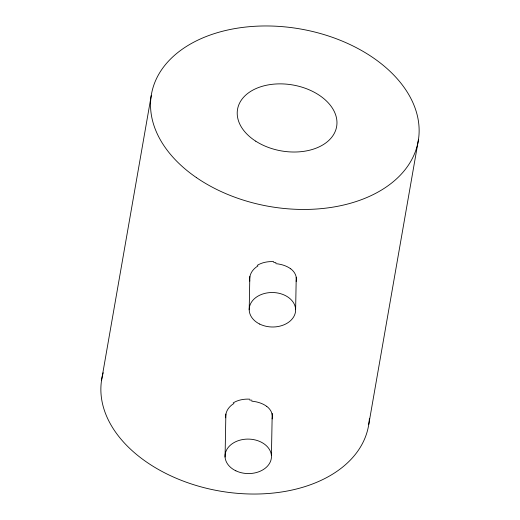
<?xml version="1.0" encoding="UTF-8"?>
<svg xmlns="http://www.w3.org/2000/svg" width="520" height="520" viewBox="0 0 520 520"><rect width="100%" height="100%" fill="white"/><g stroke="black" fill="none" stroke-linecap="round" stroke-linejoin="round"><path stroke-width="0.78" d="M225.069 457.074L225.869 414.037M249.203 309.803L249.828 276.51M271.427 455.591L272.214 413.368M295.627 309.706L296.231 277.225M101.569 380.166L151.242 95.583M368.758 424.418L418.431 139.834M273.689 262.529L275.958 262.672M249.691 400.049L251.953 400.192M369.363 418.769A135.421 90.084 9.9 0 1 219.973 491.088A135.421 90.084 9.9 0 1 103.213 372.723M275.756 263.647A23.186 14.125 1.4 0 1 290.719 268.84M290.823 268.879A23.101 16.198 -6 0 1 296.166 281.411M249.763 281.125A23.127 17.829 6.8 0 1 257.94 265.961M257.205 265.382A23.134 16.178 4.7 0 1 273.728 261.644M251.758 401.167A23.186 14.125 1.4 0 1 266.714 406.361M266.819 406.4A23.101 16.198 -6 0 1 272.161 418.932M225.68 417.82A23.127 17.829 6.8 0 1 233.942 403.481M233.201 402.903A23.134 16.178 4.7 0 1 249.724 399.172M259.675 324.064A23.218 17.245 1.1 0 0 295.588 310.934A23.218 17.245 1.1 0 0 261.983 294.262A23.218 17.245 1.1 0 0 259.675 324.064M255.762 141.193A50.297 33.462 9.9 0 0 336.369 127.894A50.297 33.462 9.9 0 0 269.132 84.741A50.297 33.462 9.9 0 0 255.762 141.193M235.865 470.815A23.218 17.245 1.1 0 0 271.44 457.197A23.218 17.245 1.1 0 0 237.425 440.986A23.218 17.245 1.1 0 0 235.865 470.815M196.358 177.554A135.421 90.084 9.9 0 0 416.572 148.012A135.421 90.084 9.9 0 0 241.566 27.56A135.421 90.084 9.9 0 0 196.358 177.554"/></g></svg>
